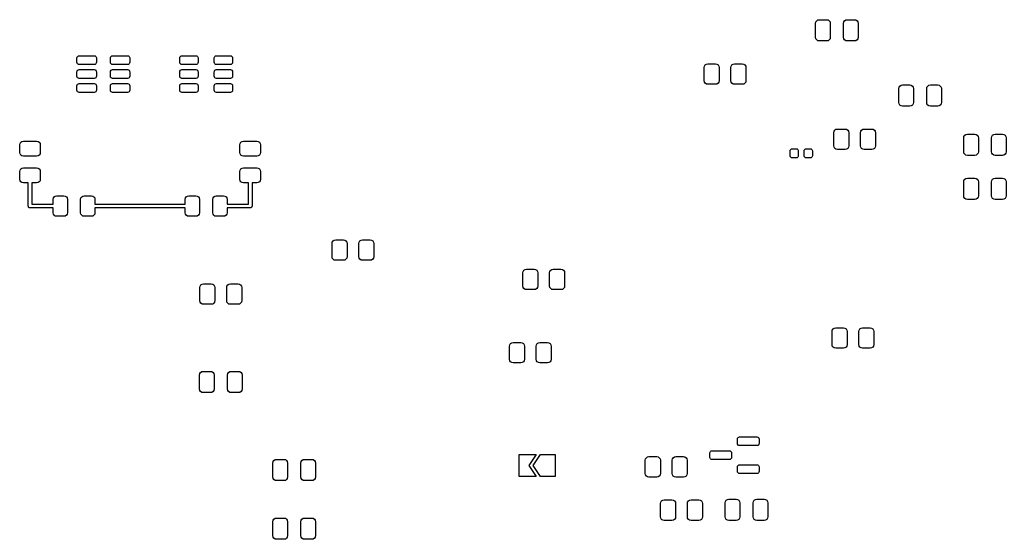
# Model space of a CAD drawing. Extents: x 8 to 224, y -144 to -4.
# Drawn here: x 156.3 to 223.5, y -104.7 to -69.3 of the extents above; entities that cross this region are included whole.
import ezdxf

# ---------------------------------------------------------------- set-up
doc = ezdxf.new("R2010")
doc.units = 0
doc.layers.add('BLACK', color=7, linetype='CONTINUOUS')

msp = doc.modelspace()

# ---------------------------------------------------------------- linework, layer by layer
at = {"layer": 'BLACK', "linetype": 'CONTINUOUS'}
for p, q in [((210.523, -69.545), (210.542, -69.4493)), ((210.523, -70.495), (210.523, -69.545)), ((210.542, -69.4493), (210.596, -69.3682)), ((210.596, -69.3682), (210.677, -69.314)), ((210.677, -69.314), (210.773, -69.295)), ((210.773, -69.295), (211.273, -69.295)), ((211.273, -69.295), (211.368, -69.314)), ((211.368, -69.314), (211.449, -69.3682)), ((211.449, -69.3682), (211.504, -69.4493)), ((211.504, -69.4493), (211.523, -69.545)), ((211.523, -69.545), (211.523, -70.495)), ((212.423, -69.545), (212.442, -69.4493)), ((212.423, -70.495), (212.423, -69.545)), ((212.442, -69.4493), (212.496, -69.3682)), ((212.496, -69.3682), (212.577, -69.314)), ((212.577, -69.314), (212.673, -69.295)), ((212.673, -69.295), (213.173, -69.295)), ((213.173, -69.295), (213.268, -69.314)), ((213.268, -69.314), (213.349, -69.3682)), ((213.349, -69.3682), (213.404, -69.4493)), ((213.404, -69.4493), (213.423, -69.545)), ((213.423, -69.545), (213.423, -70.495)), ((210.542, -70.5907), (210.523, -70.495)), ((211.523, -70.495), (211.504, -70.5907)), ((212.442, -70.5907), (212.423, -70.495)), ((213.423, -70.495), (213.404, -70.5907)), ((210.596, -70.6718), (210.542, -70.5907)), ((210.677, -70.726), (210.596, -70.6718)), ((210.773, -70.745), (210.677, -70.726)), ((211.273, -70.745), (210.773, -70.745)), ((211.368, -70.726), (211.273, -70.745)), ((211.449, -70.6718), (211.368, -70.726)), ((211.504, -70.5907), (211.449, -70.6718)), ((212.496, -70.6718), (212.442, -70.5907)), ((212.577, -70.726), (212.496, -70.6718)), ((212.673, -70.745), (212.577, -70.726)), ((213.173, -70.745), (212.673, -70.745)), ((213.268, -70.726), (213.173, -70.745)), ((213.349, -70.6718), (213.268, -70.726)), ((213.404, -70.5907), (213.349, -70.6718)), ((160.2, -71.9), (160.211, -71.8426)), ((160.2, -72.2), (160.2, -71.9)), ((160.211, -71.8426), (160.244, -71.7939)), ((160.244, -71.7939), (160.293, -71.7614)), ((160.293, -71.7614), (160.35, -71.75)), ((160.35, -71.75), (161.375, -71.75)), ((161.375, -71.75), (161.432, -71.7614)), ((161.432, -71.7614), (161.481, -71.7939)), ((161.481, -71.7939), (161.514, -71.8426)), ((161.514, -71.8426), (161.525, -71.9)), ((161.525, -71.9), (161.525, -72.2)), ((162.475, -71.9), (162.486, -71.8426)), ((162.475, -72.2), (162.475, -71.9)), ((162.486, -71.8426), (162.519, -71.7939)), ((162.519, -71.7939), (162.568, -71.7614)), ((162.568, -71.7614), (162.625, -71.75)), ((162.625, -71.75), (163.65, -71.75)), ((163.65, -71.75), (163.707, -71.7614)), ((163.707, -71.7614), (163.756, -71.7939)), ((163.756, -71.7939), (163.789, -71.8426)), ((163.789, -71.8426), (163.8, -71.9)), ((163.8, -71.9), (163.8, -72.2)), ((167.2, -71.9), (167.211, -71.8426)), ((167.2, -72.2), (167.2, -71.9)), ((167.211, -71.8426), (167.244, -71.7939)), ((167.244, -71.7939), (167.293, -71.7614)), ((167.293, -71.7614), (167.35, -71.75)), ((167.35, -71.75), (168.3, -71.75)), ((168.3, -71.75), (168.357, -71.7614)), ((168.357, -71.7614), (168.406, -71.7939)), ((168.406, -71.7939), (168.439, -71.8426)), ((168.439, -71.8426), (168.45, -71.9)), ((168.45, -71.9), (168.45, -72.2)), ((169.55, -71.9), (169.561, -71.8426)), ((169.55, -72.2), (169.55, -71.9)), ((169.561, -71.8426), (169.594, -71.7939)), ((169.594, -71.7939), (169.643, -71.7614)), ((169.643, -71.7614), (169.7, -71.75)), ((169.7, -71.75), (170.65, -71.75)), ((170.65, -71.75), (170.707, -71.7614)), ((170.707, -71.7614), (170.756, -71.7939)), ((170.756, -71.7939), (170.789, -71.8426)), ((170.789, -71.8426), (170.8, -71.9)), ((170.8, -71.9), (170.8, -72.2)), ((160.211, -72.2574), (160.2, -72.2)), ((160.244, -72.3061), (160.211, -72.2574)), ((160.293, -72.3386), (160.244, -72.3061)), ((160.35, -72.35), (160.293, -72.3386)), ((161.375, -72.35), (160.35, -72.35)), ((161.432, -72.3386), (161.375, -72.35)), ((161.481, -72.3061), (161.432, -72.3386)), ((161.514, -72.2574), (161.481, -72.3061)), ((161.525, -72.2), (161.514, -72.2574)), ((162.486, -72.2574), (162.475, -72.2)), ((162.519, -72.3061), (162.486, -72.2574)), ((162.568, -72.3386), (162.519, -72.3061)), ((162.625, -72.35), (162.568, -72.3386)), ((163.65, -72.35), (162.625, -72.35)), ((163.707, -72.3386), (163.65, -72.35)), ((163.756, -72.3061), (163.707, -72.3386)), ((163.789, -72.2574), (163.756, -72.3061)), ((163.8, -72.2), (163.789, -72.2574)), ((167.211, -72.2574), (167.2, -72.2)), ((167.244, -72.3061), (167.211, -72.2574)), ((167.293, -72.3386), (167.244, -72.3061)), ((167.35, -72.35), (167.293, -72.3386)), ((168.3, -72.35), (167.35, -72.35)), ((168.357, -72.3386), (168.3, -72.35)), ((168.406, -72.3061), (168.357, -72.3386)), ((168.439, -72.2574), (168.406, -72.3061)), ((168.45, -72.2), (168.439, -72.2574)), ((169.561, -72.2574), (169.55, -72.2)), ((169.594, -72.3061), (169.561, -72.2574)), ((169.643, -72.3386), (169.594, -72.3061)), ((169.7, -72.35), (169.643, -72.3386)), ((170.65, -72.35), (169.7, -72.35)), ((170.707, -72.3386), (170.65, -72.35)), ((170.756, -72.3061), (170.707, -72.3386)), ((170.789, -72.2574), (170.756, -72.3061)), ((170.8, -72.2), (170.789, -72.2574)), ((202.928, -72.55), (202.947, -72.4543)), ((202.928, -73.45), (202.928, -72.55)), ((202.947, -72.4543), (203.001, -72.3732)), ((203.001, -72.3732), (203.082, -72.319)), ((203.082, -72.319), (203.178, -72.3)), ((203.178, -72.3), (203.703, -72.3)), ((203.703, -72.3), (203.798, -72.319)), ((203.798, -72.319), (203.879, -72.3732)), ((203.879, -72.3732), (203.934, -72.4543)), ((203.934, -72.4543), (203.953, -72.55)), ((203.953, -72.55), (203.953, -73.45)), ((204.753, -72.55), (204.772, -72.4543)), ((204.753, -73.45), (204.753, -72.55)), ((204.772, -72.4543), (204.826, -72.3732)), ((204.826, -72.3732), (204.907, -72.319)), ((204.907, -72.319), (205.003, -72.3)), ((205.003, -72.3), (205.528, -72.3)), ((205.528, -72.3), (205.623, -72.319)), ((205.623, -72.319), (205.704, -72.3732)), ((205.704, -72.3732), (205.759, -72.4543)), ((205.759, -72.4543), (205.778, -72.55)), ((205.778, -72.55), (205.778, -73.45)), ((160.2, -72.85), (160.211, -72.7926)), ((160.2, -73.15), (160.2, -72.85)), ((160.211, -73.2074), (160.2, -73.15)), ((160.211, -72.7926), (160.244, -72.7439)), ((160.244, -73.2561), (160.211, -73.2074)), ((160.244, -72.7439), (160.293, -72.7114)), ((160.293, -73.2886), (160.244, -73.2561)), ((160.293, -72.7114), (160.35, -72.7)), ((160.35, -72.7), (161.375, -72.7)), ((161.375, -72.7), (161.432, -72.7114)), ((161.432, -72.7114), (161.481, -72.7439)), ((161.481, -73.2561), (161.432, -73.2886)), ((161.481, -72.7439), (161.514, -72.7926)), ((161.514, -73.2074), (161.481, -73.2561)), ((161.514, -72.7926), (161.525, -72.85)), ((161.525, -73.15), (161.514, -73.2074)), ((161.525, -72.85), (161.525, -73.15)), ((162.475, -72.85), (162.486, -72.7926)), ((162.475, -73.15), (162.475, -72.85)), ((162.486, -73.2074), (162.475, -73.15)), ((162.486, -72.7926), (162.519, -72.7439)), ((162.519, -73.2561), (162.486, -73.2074)), ((162.519, -72.7439), (162.568, -72.7114)), ((162.568, -73.2886), (162.519, -73.2561)), ((162.568, -72.7114), (162.625, -72.7)), ((162.625, -72.7), (163.65, -72.7)), ((163.65, -72.7), (163.707, -72.7114)), ((163.707, -72.7114), (163.756, -72.7439)), ((163.756, -73.2561), (163.707, -73.2886)), ((163.756, -72.7439), (163.789, -72.7926)), ((163.789, -73.2074), (163.756, -73.2561)), ((163.789, -72.7926), (163.8, -72.85)), ((163.8, -73.15), (163.789, -73.2074)), ((163.8, -72.85), (163.8, -73.15)), ((167.2, -72.85), (167.211, -72.7926)), ((167.2, -73.15), (167.2, -72.85)), ((167.211, -73.2074), (167.2, -73.15)), ((167.211, -72.7926), (167.244, -72.7439)), ((167.244, -73.2561), (167.211, -73.2074)), ((167.244, -72.7439), (167.293, -72.7114)), ((167.293, -73.2886), (167.244, -73.2561)), ((167.293, -72.7114), (167.35, -72.7)), ((167.35, -72.7), (168.3, -72.7)), ((168.3, -72.7), (168.357, -72.7114)), ((168.357, -72.7114), (168.406, -72.7439)), ((168.406, -73.2561), (168.357, -73.2886)), ((168.406, -72.7439), (168.439, -72.7926)), ((168.439, -73.2074), (168.406, -73.2561)), ((168.439, -72.7926), (168.45, -72.85)), ((168.45, -73.15), (168.439, -73.2074)), ((168.45, -72.85), (168.45, -73.15)), ((169.55, -72.85), (169.561, -72.7926)), ((169.55, -73.15), (169.55, -72.85)), ((169.561, -73.2074), (169.55, -73.15)), ((169.561, -72.7926), (169.594, -72.7439)), ((169.594, -73.2561), (169.561, -73.2074)), ((169.594, -72.7439), (169.643, -72.7114)), ((169.643, -73.2886), (169.594, -73.2561)), ((169.643, -72.7114), (169.7, -72.7)), ((169.7, -72.7), (170.65, -72.7)), ((170.65, -72.7), (170.707, -72.7114)), ((170.707, -72.7114), (170.756, -72.7439)), ((170.756, -73.2561), (170.707, -73.2886)), ((170.756, -72.7439), (170.789, -72.7926)), ((170.789, -73.2074), (170.756, -73.2561)), ((170.789, -72.7926), (170.8, -72.85)), ((170.8, -73.15), (170.789, -73.2074)), ((170.8, -72.85), (170.8, -73.15)), ((160.2, -73.8), (160.211, -73.7426)), ((160.2, -74.1), (160.2, -73.8)), ((160.211, -73.7426), (160.244, -73.6939)), ((160.244, -73.6939), (160.293, -73.6614)), ((160.35, -73.3), (160.293, -73.2886)), ((160.293, -73.6614), (160.35, -73.65)), ((161.375, -73.3), (160.35, -73.3)), ((160.35, -73.65), (161.375, -73.65)), ((161.432, -73.2886), (161.375, -73.3)), ((161.375, -73.65), (161.432, -73.6614)), ((161.432, -73.6614), (161.481, -73.6939)), ((161.481, -73.6939), (161.514, -73.7426)), ((161.514, -73.7426), (161.525, -73.8)), ((161.525, -73.8), (161.525, -74.1)), ((162.475, -73.8), (162.486, -73.7426)), ((162.475, -74.1), (162.475, -73.8)), ((162.486, -73.7426), (162.519, -73.6939)), ((162.519, -73.6939), (162.568, -73.6614)), ((162.625, -73.3), (162.568, -73.2886)), ((162.568, -73.6614), (162.625, -73.65)), ((163.65, -73.3), (162.625, -73.3)), ((162.625, -73.65), (163.65, -73.65)), ((163.707, -73.2886), (163.65, -73.3)), ((163.65, -73.65), (163.707, -73.6614)), ((163.707, -73.6614), (163.756, -73.6939)), ((163.756, -73.6939), (163.789, -73.7426)), ((163.789, -73.7426), (163.8, -73.8)), ((163.8, -73.8), (163.8, -74.1)), ((167.2, -73.8), (167.211, -73.7426)), ((167.2, -74.1), (167.2, -73.8)), ((167.211, -73.7426), (167.244, -73.6939)), ((167.244, -73.6939), (167.293, -73.6614)), ((167.35, -73.3), (167.293, -73.2886)), ((167.293, -73.6614), (167.35, -73.65)), ((168.3, -73.3), (167.35, -73.3)), ((167.35, -73.65), (168.3, -73.65)), ((168.357, -73.2886), (168.3, -73.3)), ((168.3, -73.65), (168.357, -73.6614)), ((168.357, -73.6614), (168.406, -73.6939)), ((168.406, -73.6939), (168.439, -73.7426)), ((168.439, -73.7426), (168.45, -73.8)), ((168.45, -73.8), (168.45, -74.1)), ((169.55, -73.8), (169.561, -73.7426)), ((169.55, -74.1), (169.55, -73.8)), ((169.561, -73.7426), (169.594, -73.6939)), ((169.594, -73.6939), (169.643, -73.6614)), ((169.7, -73.3), (169.643, -73.2886)), ((169.643, -73.6614), (169.7, -73.65)), ((170.65, -73.3), (169.7, -73.3)), ((169.7, -73.65), (170.65, -73.65)), ((170.707, -73.2886), (170.65, -73.3)), ((170.65, -73.65), (170.707, -73.6614)), ((170.707, -73.6614), (170.756, -73.6939)), ((170.756, -73.6939), (170.789, -73.7426)), ((170.789, -73.7426), (170.8, -73.8)), ((170.8, -73.8), (170.8, -74.1)), ((202.947, -73.5457), (202.928, -73.45)), ((203.001, -73.6268), (202.947, -73.5457)), ((203.082, -73.681), (203.001, -73.6268)), ((203.178, -73.7), (203.082, -73.681)), ((203.703, -73.7), (203.178, -73.7)), ((203.798, -73.681), (203.703, -73.7)), ((203.879, -73.6268), (203.798, -73.681)), ((203.934, -73.5457), (203.879, -73.6268)), ((203.953, -73.45), (203.934, -73.5457)), ((204.772, -73.5457), (204.753, -73.45)), ((204.826, -73.6268), (204.772, -73.5457)), ((204.907, -73.681), (204.826, -73.6268)), ((205.003, -73.7), (204.907, -73.681)), ((205.528, -73.7), (205.003, -73.7)), ((205.623, -73.681), (205.528, -73.7)), ((205.704, -73.6268), (205.623, -73.681)), ((205.759, -73.5457), (205.704, -73.6268)), ((205.778, -73.45), (205.759, -73.5457)), ((216.193, -73.995), (216.212, -73.8993)), ((216.212, -73.8993), (216.266, -73.8182)), ((216.266, -73.8182), (216.347, -73.764)), ((216.347, -73.764), (216.443, -73.745)), ((216.443, -73.745), (216.943, -73.745)), ((216.943, -73.745), (217.038, -73.764)), ((217.038, -73.764), (217.119, -73.8182)), ((217.119, -73.8182), (217.174, -73.8993)), ((217.174, -73.8993), (217.193, -73.995)), ((218.093, -73.995), (218.112, -73.8993)), ((218.112, -73.8993), (218.166, -73.8182)), ((218.166, -73.8182), (218.247, -73.764)), ((218.247, -73.764), (218.343, -73.745)), ((218.343, -73.745), (218.843, -73.745)), ((218.843, -73.745), (218.938, -73.764)), ((218.938, -73.764), (219.019, -73.8182)), ((219.019, -73.8182), (219.074, -73.8993)), ((219.074, -73.8993), (219.093, -73.995)), ((160.211, -74.1574), (160.2, -74.1)), ((160.244, -74.2061), (160.211, -74.1574)), ((160.293, -74.2386), (160.244, -74.2061)), ((160.35, -74.25), (160.293, -74.2386)), ((161.375, -74.25), (160.35, -74.25)), ((161.432, -74.2386), (161.375, -74.25)), ((161.481, -74.2061), (161.432, -74.2386)), ((161.514, -74.1574), (161.481, -74.2061)), ((161.525, -74.1), (161.514, -74.1574)), ((162.486, -74.1574), (162.475, -74.1)), ((162.519, -74.2061), (162.486, -74.1574)), ((162.568, -74.2386), (162.519, -74.2061)), ((162.625, -74.25), (162.568, -74.2386)), ((163.65, -74.25), (162.625, -74.25)), ((163.707, -74.2386), (163.65, -74.25)), ((163.756, -74.2061), (163.707, -74.2386)), ((163.789, -74.1574), (163.756, -74.2061)), ((163.8, -74.1), (163.789, -74.1574)), ((167.211, -74.1574), (167.2, -74.1)), ((167.244, -74.2061), (167.211, -74.1574)), ((167.293, -74.2386), (167.244, -74.2061)), ((167.35, -74.25), (167.293, -74.2386)), ((168.3, -74.25), (167.35, -74.25)), ((168.357, -74.2386), (168.3, -74.25)), ((168.406, -74.2061), (168.357, -74.2386)), ((168.439, -74.1574), (168.406, -74.2061)), ((168.45, -74.1), (168.439, -74.1574)), ((169.561, -74.1574), (169.55, -74.1)), ((169.594, -74.2061), (169.561, -74.1574)), ((169.643, -74.2386), (169.594, -74.2061)), ((169.7, -74.25), (169.643, -74.2386)), ((170.65, -74.25), (169.7, -74.25)), ((170.707, -74.2386), (170.65, -74.25)), ((170.756, -74.2061), (170.707, -74.2386)), ((170.789, -74.1574), (170.756, -74.2061)), ((170.8, -74.1), (170.789, -74.1574)), ((216.193, -74.945), (216.193, -73.995)), ((217.193, -73.995), (217.193, -74.945)), ((218.093, -74.945), (218.093, -73.995)), ((219.093, -73.995), (219.093, -74.945)), ((216.212, -75.0407), (216.193, -74.945)), ((216.266, -75.1218), (216.212, -75.0407)), ((216.347, -75.176), (216.266, -75.1218)), ((216.443, -75.195), (216.347, -75.176)), ((216.943, -75.195), (216.443, -75.195)), ((217.038, -75.176), (216.943, -75.195)), ((217.119, -75.1218), (217.038, -75.176)), ((217.174, -75.0407), (217.119, -75.1218)), ((217.193, -74.945), (217.174, -75.0407)), ((218.112, -75.0407), (218.093, -74.945)), ((218.166, -75.1218), (218.112, -75.0407)), ((218.247, -75.176), (218.166, -75.1218)), ((218.343, -75.195), (218.247, -75.176)), ((218.843, -75.195), (218.343, -75.195)), ((218.938, -75.176), (218.843, -75.195)), ((219.019, -75.1218), (218.938, -75.176)), ((219.074, -75.0407), (219.019, -75.1218)), ((219.093, -74.945), (219.074, -75.0407)), ((211.758, -77), (211.777, -76.9043)), ((211.758, -77.9), (211.758, -77)), ((211.777, -76.9043), (211.831, -76.8232)), ((211.831, -76.8232), (211.912, -76.769)), ((211.912, -76.769), (212.008, -76.75)), ((212.008, -76.75), (212.533, -76.75)), ((212.533, -76.75), (212.628, -76.769)), ((212.628, -76.769), (212.709, -76.8232)), ((212.709, -76.8232), (212.764, -76.9043)), ((212.764, -76.9043), (212.783, -77)), ((212.783, -77), (212.783, -77.9)), ((213.583, -77), (213.602, -76.9043)), ((213.583, -77.9), (213.583, -77)), ((213.602, -76.9043), (213.656, -76.8232)), ((213.656, -76.8232), (213.737, -76.769)), ((213.737, -76.769), (213.833, -76.75)), ((213.833, -76.75), (214.358, -76.75)), ((214.358, -76.75), (214.453, -76.769)), ((214.453, -76.769), (214.534, -76.8232)), ((214.534, -76.8232), (214.589, -76.9043)), ((214.589, -76.9043), (214.608, -77)), ((214.608, -77), (214.608, -77.9)), ((220.613, -77.345), (220.632, -77.2493)), ((220.632, -77.2493), (220.686, -77.1682)), ((220.686, -77.1682), (220.767, -77.114)), ((220.767, -77.114), (220.863, -77.095)), ((220.863, -77.095), (221.363, -77.095)), ((221.363, -77.095), (221.458, -77.114)), ((221.458, -77.114), (221.539, -77.1682)), ((221.539, -77.1682), (221.594, -77.2493)), ((221.594, -77.2493), (221.613, -77.345)), ((222.513, -77.345), (222.532, -77.2493)), ((222.532, -77.2493), (222.586, -77.1682)), ((222.586, -77.1682), (222.667, -77.114)), ((222.667, -77.114), (222.763, -77.095)), ((222.763, -77.095), (223.263, -77.095)), ((223.263, -77.095), (223.358, -77.114)), ((223.358, -77.114), (223.439, -77.1682)), ((223.439, -77.1682), (223.494, -77.2493)), ((223.494, -77.2493), (223.513, -77.345)), ((156.3, -77.825), (156.319, -77.7293)), ((156.3, -78.35), (156.3, -77.825)), ((156.319, -77.7293), (156.373, -77.6482)), ((156.373, -77.6482), (156.454, -77.594)), ((156.454, -77.594), (156.55, -77.575)), ((156.55, -77.575), (157.45, -77.575)), ((157.45, -77.575), (157.546, -77.594)), ((157.546, -77.594), (157.627, -77.6482)), ((157.627, -77.6482), (157.681, -77.7293)), ((157.681, -77.7293), (157.7, -77.825)), ((157.7, -77.825), (157.7, -78.35)), ((171.3, -77.825), (171.319, -77.7293)), ((171.3, -78.35), (171.3, -77.825)), ((171.319, -77.7293), (171.373, -77.6482)), ((171.373, -77.6482), (171.454, -77.594)), ((171.454, -77.594), (171.55, -77.575)), ((171.55, -77.575), (172.45, -77.575)), ((172.45, -77.575), (172.546, -77.594)), ((172.546, -77.594), (172.627, -77.6482)), ((172.627, -77.6482), (172.681, -77.7293)), ((172.681, -77.7293), (172.7, -77.825)), ((172.7, -77.825), (172.7, -78.35)), ((211.777, -77.9957), (211.758, -77.9)), ((212.783, -77.9), (212.764, -77.9957)), ((213.602, -77.9957), (213.583, -77.9)), ((214.608, -77.9), (214.589, -77.9957)), ((220.613, -78.295), (220.613, -77.345)), ((221.613, -77.345), (221.613, -78.295)), ((222.513, -78.295), (222.513, -77.345)), ((223.513, -77.345), (223.513, -78.295)), ((156.319, -78.4457), (156.3, -78.35)), ((156.373, -78.5268), (156.319, -78.4457)), ((156.454, -78.581), (156.373, -78.5268)), ((156.55, -78.6), (156.454, -78.581)), ((157.45, -78.6), (156.55, -78.6)), ((157.546, -78.581), (157.45, -78.6)), ((157.627, -78.5268), (157.546, -78.581)), ((157.681, -78.4457), (157.627, -78.5268)), ((157.7, -78.35), (157.681, -78.4457)), ((171.319, -78.4457), (171.3, -78.35)), ((171.373, -78.5268), (171.319, -78.4457)), ((171.454, -78.581), (171.373, -78.5268)), ((171.55, -78.6), (171.454, -78.581)), ((172.45, -78.6), (171.55, -78.6)), ((172.546, -78.581), (172.45, -78.6)), ((172.627, -78.5268), (172.546, -78.581)), ((172.681, -78.4457), (172.627, -78.5268)), ((172.7, -78.35), (172.681, -78.4457)), ((208.783, -78.24), (208.793, -78.1864)), ((208.783, -78.58), (208.783, -78.24)), ((208.793, -78.6336), (208.783, -78.58)), ((208.793, -78.1864), (208.824, -78.141)), ((208.824, -78.679), (208.793, -78.6336)), ((208.824, -78.141), (208.869, -78.1107)), ((208.869, -78.1107), (208.923, -78.1)), ((208.923, -78.1), (209.203, -78.1)), ((209.203, -78.1), (209.256, -78.1107)), ((209.256, -78.1107), (209.302, -78.141)), ((209.302, -78.141), (209.332, -78.1864)), ((209.332, -78.6336), (209.302, -78.679)), ((209.332, -78.1864), (209.343, -78.24)), ((209.343, -78.58), (209.332, -78.6336)), ((209.343, -78.24), (209.343, -78.58)), ((209.743, -78.24), (209.753, -78.1864)), ((209.743, -78.58), (209.743, -78.24)), ((209.753, -78.6336), (209.743, -78.58)), ((209.753, -78.1864), (209.784, -78.141)), ((209.784, -78.679), (209.753, -78.6336)), ((209.784, -78.141), (209.829, -78.1107)), ((209.829, -78.1107), (209.883, -78.1)), ((209.883, -78.1), (210.163, -78.1)), ((210.163, -78.1), (210.216, -78.1107)), ((210.216, -78.1107), (210.262, -78.141)), ((210.262, -78.141), (210.292, -78.1864)), ((210.292, -78.6336), (210.262, -78.679)), ((210.292, -78.1864), (210.303, -78.24)), ((210.303, -78.58), (210.292, -78.6336)), ((210.303, -78.24), (210.303, -78.58)), ((211.831, -78.0768), (211.777, -77.9957)), ((211.912, -78.131), (211.831, -78.0768)), ((212.008, -78.15), (211.912, -78.131)), ((212.533, -78.15), (212.008, -78.15)), ((212.628, -78.131), (212.533, -78.15)), ((212.709, -78.0768), (212.628, -78.131)), ((212.764, -77.9957), (212.709, -78.0768)), ((213.656, -78.0768), (213.602, -77.9957)), ((213.737, -78.131), (213.656, -78.0768)), ((213.833, -78.15), (213.737, -78.131)), ((214.358, -78.15), (213.833, -78.15)), ((214.453, -78.131), (214.358, -78.15)), ((214.534, -78.0768), (214.453, -78.131)), ((214.589, -77.9957), (214.534, -78.0768)), ((220.632, -78.3907), (220.613, -78.295)), ((220.686, -78.4718), (220.632, -78.3907)), ((220.767, -78.526), (220.686, -78.4718)), ((220.863, -78.545), (220.767, -78.526)), ((221.363, -78.545), (220.863, -78.545)), ((221.458, -78.526), (221.363, -78.545)), ((221.539, -78.4718), (221.458, -78.526)), ((221.594, -78.3907), (221.539, -78.4718)), ((221.613, -78.295), (221.594, -78.3907)), ((222.532, -78.3907), (222.513, -78.295)), ((222.586, -78.4718), (222.532, -78.3907)), ((222.667, -78.526), (222.586, -78.4718)), ((222.763, -78.545), (222.667, -78.526)), ((223.263, -78.545), (222.763, -78.545)), ((223.358, -78.526), (223.263, -78.545)), ((223.439, -78.4718), (223.358, -78.526)), ((223.494, -78.3907), (223.439, -78.4718)), ((223.513, -78.295), (223.494, -78.3907)), ((208.869, -78.7093), (208.824, -78.679)), ((208.923, -78.72), (208.869, -78.7093)), ((209.203, -78.72), (208.923, -78.72)), ((209.256, -78.7093), (209.203, -78.72)), ((209.302, -78.679), (209.256, -78.7093)), ((209.829, -78.7093), (209.784, -78.679)), ((209.883, -78.72), (209.829, -78.7093)), ((210.163, -78.72), (209.883, -78.72)), ((210.216, -78.7093), (210.163, -78.72)), ((210.262, -78.679), (210.216, -78.7093)), ((156.3, -79.65), (156.319, -79.5543)), ((156.3, -80.175), (156.3, -79.65)), ((156.319, -79.5543), (156.373, -79.4732)), ((156.373, -79.4732), (156.454, -79.419)), ((156.454, -79.419), (156.55, -79.4)), ((156.55, -79.4), (157.45, -79.4)), ((157.45, -79.4), (157.546, -79.419)), ((157.546, -79.419), (157.627, -79.4732)), ((157.627, -79.4732), (157.681, -79.5543)), ((157.681, -79.5543), (157.7, -79.65)), ((157.7, -79.65), (157.7, -80.175)), ((171.3, -79.65), (171.319, -79.5543)), ((171.3, -80.175), (171.3, -79.65)), ((171.319, -79.5543), (171.373, -79.4732)), ((171.373, -79.4732), (171.454, -79.419)), ((171.454, -79.419), (171.55, -79.4)), ((171.55, -79.4), (172.45, -79.4)), ((172.45, -79.4), (172.546, -79.419)), ((172.546, -79.419), (172.627, -79.4732)), ((172.627, -79.4732), (172.681, -79.5543)), ((172.681, -79.5543), (172.7, -79.65)), ((172.7, -79.65), (172.7, -80.175)), ((156.319, -80.2707), (156.3, -80.175)), ((156.373, -80.3518), (156.319, -80.2707)), ((156.454, -80.406), (156.373, -80.3518)), ((156.55, -80.425), (156.454, -80.406)), ((156.875, -80.425), (156.55, -80.425)), ((156.875, -82), (156.875, -80.425)), ((157.45, -80.425), (157.125, -80.425)), ((157.125, -80.425), (157.125, -81.875)), ((157.546, -80.406), (157.45, -80.425)), ((157.627, -80.3518), (157.546, -80.406)), ((157.681, -80.2707), (157.627, -80.3518)), ((157.7, -80.175), (157.681, -80.2707)), ((171.319, -80.2707), (171.3, -80.175)), ((171.373, -80.3518), (171.319, -80.2707)), ((171.454, -80.406), (171.373, -80.3518)), ((171.55, -80.425), (171.454, -80.406)), ((171.875, -80.425), (171.55, -80.425)), ((171.875, -81.875), (171.875, -80.425)), ((172.45, -80.425), (172.125, -80.425)), ((172.125, -80.425), (172.125, -82)), ((172.546, -80.406), (172.45, -80.425)), ((172.627, -80.3518), (172.546, -80.406)), ((172.681, -80.2707), (172.627, -80.3518)), ((172.7, -80.175), (172.681, -80.2707)), ((220.613, -80.355), (220.632, -80.2593)), ((220.613, -81.305), (220.613, -80.355)), ((220.632, -80.2593), (220.686, -80.1782)), ((220.686, -80.1782), (220.767, -80.124)), ((220.767, -80.124), (220.863, -80.105)), ((220.863, -80.105), (221.363, -80.105)), ((221.363, -80.105), (221.458, -80.124)), ((221.458, -80.124), (221.539, -80.1782)), ((221.539, -80.1782), (221.594, -80.2593)), ((221.594, -80.2593), (221.613, -80.355)), ((221.613, -80.355), (221.613, -81.305)), ((222.513, -80.355), (222.532, -80.2593)), ((222.513, -81.305), (222.513, -80.355)), ((222.532, -80.2593), (222.586, -80.1782)), ((222.586, -80.1782), (222.667, -80.124)), ((222.667, -80.124), (222.763, -80.105)), ((222.763, -80.105), (223.263, -80.105)), ((223.263, -80.105), (223.358, -80.124)), ((223.358, -80.124), (223.439, -80.1782)), ((223.439, -80.1782), (223.494, -80.2593)), ((223.494, -80.2593), (223.513, -80.355)), ((223.513, -80.355), (223.513, -81.305)), ((158.646, -81.3714), (158.725, -81.3186)), ((158.725, -81.3186), (158.819, -81.3)), ((158.819, -81.3), (159.306, -81.3)), ((159.306, -81.3), (159.4, -81.3186)), ((159.4, -81.3186), (159.479, -81.3714)), ((160.521, -81.3714), (160.6, -81.3186)), ((160.6, -81.3186), (160.694, -81.3)), ((160.694, -81.3), (161.181, -81.3)), ((161.181, -81.3), (161.275, -81.3186)), ((161.275, -81.3186), (161.354, -81.3714)), ((167.646, -81.3714), (167.725, -81.3186)), ((167.725, -81.3186), (167.819, -81.3)), ((167.819, -81.3), (168.306, -81.3)), ((168.306, -81.3), (168.4, -81.3186)), ((168.4, -81.3186), (168.479, -81.3714)), ((169.521, -81.3714), (169.6, -81.3186)), ((169.6, -81.3186), (169.694, -81.3)), ((169.694, -81.3), (170.181, -81.3)), ((170.181, -81.3), (170.275, -81.3186)), ((170.275, -81.3186), (170.354, -81.3714)), ((220.632, -81.4007), (220.613, -81.305)), ((221.613, -81.305), (221.594, -81.4007)), ((222.532, -81.4007), (222.513, -81.305)), ((223.513, -81.305), (223.494, -81.4007)), ((157.125, -81.875), (158.575, -81.875)), ((158.575, -81.5438), (158.594, -81.4505)), ((158.575, -81.875), (158.575, -81.5438)), ((158.594, -81.4505), (158.646, -81.3714)), ((159.479, -81.3714), (159.531, -81.4505)), ((159.531, -81.4505), (159.55, -81.5438)), ((159.55, -81.5438), (159.55, -82.4562)), ((160.45, -81.5438), (160.469, -81.4505)), ((160.45, -82.4562), (160.45, -81.5438)), ((160.469, -81.4505), (160.521, -81.3714)), ((161.354, -81.3714), (161.406, -81.4505)), ((161.406, -81.4505), (161.425, -81.5438)), ((161.425, -81.5438), (161.425, -81.875)), ((161.425, -81.875), (167.575, -81.875)), ((167.575, -81.5438), (167.594, -81.4505)), ((167.575, -81.875), (167.575, -81.5438)), ((167.594, -81.4505), (167.646, -81.3714)), ((168.479, -81.3714), (168.531, -81.4505)), ((168.531, -81.4505), (168.55, -81.5438)), ((168.55, -81.5438), (168.55, -82.4562)), ((169.45, -81.5438), (169.469, -81.4505)), ((169.45, -82.4562), (169.45, -81.5438)), ((169.469, -81.4505), (169.521, -81.3714)), ((170.354, -81.3714), (170.406, -81.4505)), ((170.406, -81.4505), (170.425, -81.5438)), ((170.425, -81.5438), (170.425, -81.875)), ((170.425, -81.875), (171.875, -81.875)), ((220.686, -81.4818), (220.632, -81.4007)), ((220.767, -81.536), (220.686, -81.4818)), ((220.863, -81.555), (220.767, -81.536)), ((221.363, -81.555), (220.863, -81.555)), ((221.458, -81.536), (221.363, -81.555)), ((221.539, -81.4818), (221.458, -81.536)), ((221.594, -81.4007), (221.539, -81.4818)), ((222.586, -81.4818), (222.532, -81.4007)), ((222.667, -81.536), (222.586, -81.4818)), ((222.763, -81.555), (222.667, -81.536)), ((223.263, -81.555), (222.763, -81.555)), ((223.358, -81.536), (223.263, -81.555)), ((223.439, -81.4818), (223.358, -81.536)), ((223.494, -81.4007), (223.439, -81.4818)), ((156.878, -82.0087), (156.875, -82)), ((156.876, -82.0176), (156.878, -82.0087)), ((156.887, -82.0419), (156.876, -82.0176)), ((156.895, -82.0675), (156.887, -82.0419)), ((156.902, -82.0735), (156.895, -82.0675)), ((156.905, -82.0817), (156.902, -82.0735)), ((156.928, -82.0962), (156.905, -82.0817)), ((156.948, -82.1137), (156.928, -82.0962)), ((156.957, -82.115), (156.948, -82.1137)), ((156.964, -82.1199), (156.957, -82.115)), ((157, -82.125), (156.964, -82.1199)), ((158.575, -82.125), (157, -82.125)), ((158.575, -82.4562), (158.575, -82.125)), ((158.594, -82.5495), (158.575, -82.4562)), ((158.646, -82.6286), (158.594, -82.5495)), ((158.725, -82.6814), (158.646, -82.6286)), ((159.479, -82.6286), (159.4, -82.6814)), ((159.531, -82.5495), (159.479, -82.6286)), ((159.55, -82.4562), (159.531, -82.5495)), ((160.469, -82.5495), (160.45, -82.4562)), ((160.521, -82.6286), (160.469, -82.5495)), ((160.6, -82.6814), (160.521, -82.6286)), ((161.354, -82.6286), (161.275, -82.6814)), ((161.406, -82.5495), (161.354, -82.6286)), ((161.425, -82.4562), (161.406, -82.5495)), ((167.575, -82.125), (161.425, -82.125)), ((161.425, -82.125), (161.425, -82.4562)), ((167.575, -82.4562), (167.575, -82.125)), ((167.594, -82.5495), (167.575, -82.4562)), ((167.646, -82.6286), (167.594, -82.5495)), ((167.725, -82.6814), (167.646, -82.6286)), ((168.479, -82.6286), (168.4, -82.6814)), ((168.531, -82.5495), (168.479, -82.6286)), ((168.55, -82.4562), (168.531, -82.5495)), ((169.469, -82.5495), (169.45, -82.4562)), ((169.521, -82.6286), (169.469, -82.5495)), ((169.6, -82.6814), (169.521, -82.6286)), ((170.354, -82.6286), (170.275, -82.6814)), ((170.406, -82.5495), (170.354, -82.6286)), ((170.425, -82.4562), (170.406, -82.5495)), ((172, -82.125), (170.425, -82.125)), ((170.425, -82.125), (170.425, -82.4562)), ((172.009, -82.1225), (172, -82.125)), ((172.018, -82.1238), (172.009, -82.1225)), ((172.042, -82.1127), (172.018, -82.1238)), ((172.068, -82.1052), (172.042, -82.1127)), ((172.073, -82.0984), (172.068, -82.1052)), ((172.082, -82.0946), (172.073, -82.0984)), ((172.096, -82.0722), (172.082, -82.0946)), ((172.114, -82.052), (172.096, -82.0722)), ((172.115, -82.0431), (172.114, -82.052)), ((172.12, -82.0355), (172.115, -82.0431)), ((172.125, -82), (172.12, -82.0355)), ((158.819, -82.7), (158.725, -82.6814)), ((159.306, -82.7), (158.819, -82.7)), ((159.4, -82.6814), (159.306, -82.7)), ((160.694, -82.7), (160.6, -82.6814)), ((161.181, -82.7), (160.694, -82.7)), ((161.275, -82.6814), (161.181, -82.7)), ((167.819, -82.7), (167.725, -82.6814)), ((168.306, -82.7), (167.819, -82.7)), ((168.4, -82.6814), (168.306, -82.7)), ((169.694, -82.7), (169.6, -82.6814)), ((170.181, -82.7), (169.694, -82.7)), ((170.275, -82.6814), (170.181, -82.7)), ((177.575, -84.55), (177.594, -84.4543)), ((177.575, -85.45), (177.575, -84.55)), ((177.594, -84.4543), (177.648, -84.3732)), ((177.648, -84.3732), (177.729, -84.319)), ((177.729, -84.319), (177.825, -84.3)), ((177.825, -84.3), (178.35, -84.3)), ((178.35, -84.3), (178.446, -84.319)), ((178.446, -84.319), (178.527, -84.3732)), ((178.527, -84.3732), (178.581, -84.4543)), ((178.581, -84.4543), (178.6, -84.55)), ((178.6, -84.55), (178.6, -85.45)), ((179.4, -84.55), (179.419, -84.4543)), ((179.4, -85.45), (179.4, -84.55)), ((179.419, -84.4543), (179.473, -84.3732)), ((179.473, -84.3732), (179.554, -84.319)), ((179.554, -84.319), (179.65, -84.3)), ((179.65, -84.3), (180.175, -84.3)), ((180.175, -84.3), (180.271, -84.319)), ((180.271, -84.319), (180.352, -84.3732)), ((180.352, -84.3732), (180.406, -84.4543)), ((180.406, -84.4543), (180.425, -84.55)), ((180.425, -84.55), (180.425, -85.45)), ((177.594, -85.5457), (177.575, -85.45)), ((177.648, -85.6268), (177.594, -85.5457)), ((177.729, -85.681), (177.648, -85.6268)), ((177.825, -85.7), (177.729, -85.681)), ((178.35, -85.7), (177.825, -85.7)), ((178.446, -85.681), (178.35, -85.7)), ((178.527, -85.6268), (178.446, -85.681)), ((178.581, -85.5457), (178.527, -85.6268)), ((178.6, -85.45), (178.581, -85.5457)), ((179.419, -85.5457), (179.4, -85.45)), ((179.473, -85.6268), (179.419, -85.5457)), ((179.554, -85.681), (179.473, -85.6268)), ((179.65, -85.7), (179.554, -85.681)), ((180.175, -85.7), (179.65, -85.7)), ((180.271, -85.681), (180.175, -85.7)), ((180.352, -85.6268), (180.271, -85.681)), ((180.406, -85.5457), (180.352, -85.6268)), ((180.425, -85.45), (180.406, -85.5457)), ((190.575, -86.55), (190.594, -86.4543)), ((190.575, -87.45), (190.575, -86.55)), ((190.594, -86.4543), (190.648, -86.3732)), ((190.648, -86.3732), (190.729, -86.319)), ((190.729, -86.319), (190.825, -86.3)), ((190.825, -86.3), (191.35, -86.3)), ((191.35, -86.3), (191.446, -86.319)), ((191.446, -86.319), (191.527, -86.3732)), ((191.527, -86.3732), (191.581, -86.4543)), ((191.581, -86.4543), (191.6, -86.55)), ((191.6, -86.55), (191.6, -87.45)), ((192.4, -86.55), (192.419, -86.4543)), ((192.4, -87.45), (192.4, -86.55)), ((192.419, -86.4543), (192.473, -86.3732)), ((192.473, -86.3732), (192.554, -86.319)), ((192.554, -86.319), (192.65, -86.3)), ((192.65, -86.3), (193.175, -86.3)), ((193.175, -86.3), (193.271, -86.319)), ((193.271, -86.319), (193.352, -86.3732)), ((193.352, -86.3732), (193.406, -86.4543)), ((193.406, -86.4543), (193.425, -86.55)), ((193.425, -86.55), (193.425, -87.45)), ((168.594, -87.4543), (168.648, -87.3732)), ((168.648, -87.3732), (168.729, -87.319)), ((168.729, -87.319), (168.825, -87.3)), ((168.825, -87.3), (169.35, -87.3)), ((169.35, -87.3), (169.446, -87.319)), ((169.446, -87.319), (169.527, -87.3732)), ((169.527, -87.3732), (169.581, -87.4543)), ((170.419, -87.4543), (170.473, -87.3732)), ((170.473, -87.3732), (170.554, -87.319)), ((170.554, -87.319), (170.65, -87.3)), ((170.65, -87.3), (171.175, -87.3)), ((171.175, -87.3), (171.271, -87.319)), ((171.271, -87.319), (171.352, -87.3732)), ((171.352, -87.3732), (171.406, -87.4543)), ((168.575, -87.55), (168.594, -87.4543)), ((168.575, -88.45), (168.575, -87.55)), ((169.581, -87.4543), (169.6, -87.55)), ((169.6, -87.55), (169.6, -88.45)), ((170.4, -87.55), (170.419, -87.4543)), ((170.4, -88.45), (170.4, -87.55)), ((171.406, -87.4543), (171.425, -87.55)), ((171.425, -87.55), (171.425, -88.45)), ((190.594, -87.5457), (190.575, -87.45)), ((190.648, -87.6268), (190.594, -87.5457)), ((190.729, -87.681), (190.648, -87.6268)), ((190.825, -87.7), (190.729, -87.681)), ((191.35, -87.7), (190.825, -87.7)), ((191.446, -87.681), (191.35, -87.7)), ((191.527, -87.6268), (191.446, -87.681)), ((191.581, -87.5457), (191.527, -87.6268)), ((191.6, -87.45), (191.581, -87.5457)), ((192.419, -87.5457), (192.4, -87.45)), ((192.473, -87.6268), (192.419, -87.5457)), ((192.554, -87.681), (192.473, -87.6268)), ((192.65, -87.7), (192.554, -87.681)), ((193.175, -87.7), (192.65, -87.7)), ((193.271, -87.681), (193.175, -87.7)), ((193.352, -87.6268), (193.271, -87.681)), ((193.406, -87.5457), (193.352, -87.6268)), ((193.425, -87.45), (193.406, -87.5457)), ((168.594, -88.5457), (168.575, -88.45)), ((168.648, -88.6268), (168.594, -88.5457)), ((168.729, -88.681), (168.648, -88.6268)), ((168.825, -88.7), (168.729, -88.681)), ((169.35, -88.7), (168.825, -88.7)), ((169.446, -88.681), (169.35, -88.7)), ((169.527, -88.6268), (169.446, -88.681)), ((169.581, -88.5457), (169.527, -88.6268)), ((169.6, -88.45), (169.581, -88.5457)), ((170.419, -88.5457), (170.4, -88.45)), ((170.473, -88.6268), (170.419, -88.5457)), ((170.554, -88.681), (170.473, -88.6268)), ((170.65, -88.7), (170.554, -88.681)), ((171.175, -88.7), (170.65, -88.7)), ((171.271, -88.681), (171.175, -88.7)), ((171.352, -88.6268), (171.271, -88.681)), ((171.406, -88.5457), (171.352, -88.6268)), ((171.425, -88.45), (171.406, -88.5457)), ((211.642, -90.55), (211.661, -90.4543)), ((211.642, -91.45), (211.642, -90.55)), ((211.661, -90.4543), (211.715, -90.3732)), ((211.715, -90.3732), (211.796, -90.319)), ((211.796, -90.319), (211.892, -90.3)), ((211.892, -90.3), (212.417, -90.3)), ((212.417, -90.3), (212.513, -90.319)), ((212.513, -90.319), (212.594, -90.3732)), ((212.594, -90.3732), (212.648, -90.4543)), ((212.648, -90.4543), (212.667, -90.55)), ((212.667, -90.55), (212.667, -91.45)), ((213.467, -90.55), (213.486, -90.4543)), ((213.467, -91.45), (213.467, -90.55)), ((213.486, -90.4543), (213.54, -90.3732)), ((213.54, -90.3732), (213.621, -90.319)), ((213.621, -90.319), (213.717, -90.3)), ((213.717, -90.3), (214.242, -90.3)), ((214.242, -90.3), (214.338, -90.319)), ((214.338, -90.319), (214.419, -90.3732)), ((214.419, -90.3732), (214.473, -90.4543)), ((214.473, -90.4543), (214.492, -90.55)), ((214.492, -90.55), (214.492, -91.45)), ((189.682, -91.4543), (189.736, -91.3732)), ((189.736, -91.3732), (189.817, -91.319)), ((189.817, -91.319), (189.912, -91.3)), ((189.912, -91.3), (190.438, -91.3)), ((190.438, -91.3), (190.533, -91.319)), ((190.533, -91.319), (190.614, -91.3732)), ((190.614, -91.3732), (190.668, -91.4543)), ((191.507, -91.4543), (191.561, -91.3732)), ((191.561, -91.3732), (191.642, -91.319)), ((191.642, -91.319), (191.737, -91.3)), ((191.737, -91.3), (192.262, -91.3)), ((192.262, -91.3), (192.358, -91.319)), ((192.358, -91.319), (192.439, -91.3732)), ((192.439, -91.3732), (192.493, -91.4543)), ((189.662, -91.55), (189.682, -91.4543)), ((189.662, -92.45), (189.662, -91.55)), ((190.668, -91.4543), (190.688, -91.55)), ((190.688, -91.55), (190.688, -92.45)), ((191.487, -91.55), (191.507, -91.4543)), ((191.487, -92.45), (191.487, -91.55)), ((192.493, -91.4543), (192.512, -91.55)), ((192.512, -91.55), (192.512, -92.45)), ((211.661, -91.5457), (211.642, -91.45)), ((211.715, -91.6268), (211.661, -91.5457)), ((211.796, -91.681), (211.715, -91.6268)), ((211.892, -91.7), (211.796, -91.681)), ((212.417, -91.7), (211.892, -91.7)), ((212.513, -91.681), (212.417, -91.7)), ((212.594, -91.6268), (212.513, -91.681)), ((212.648, -91.5457), (212.594, -91.6268)), ((212.667, -91.45), (212.648, -91.5457)), ((213.486, -91.5457), (213.467, -91.45)), ((213.54, -91.6268), (213.486, -91.5457)), ((213.621, -91.681), (213.54, -91.6268)), ((213.717, -91.7), (213.621, -91.681)), ((214.242, -91.7), (213.717, -91.7)), ((214.338, -91.681), (214.242, -91.7)), ((214.419, -91.6268), (214.338, -91.681)), ((214.473, -91.5457), (214.419, -91.6268)), ((214.492, -91.45), (214.473, -91.5457)), ((189.682, -92.5457), (189.662, -92.45)), ((189.736, -92.6268), (189.682, -92.5457)), ((189.817, -92.681), (189.736, -92.6268)), ((189.912, -92.7), (189.817, -92.681)), ((190.438, -92.7), (189.912, -92.7)), ((190.533, -92.681), (190.438, -92.7)), ((190.614, -92.6268), (190.533, -92.681)), ((190.668, -92.5457), (190.614, -92.6268)), ((190.688, -92.45), (190.668, -92.5457)), ((191.507, -92.5457), (191.487, -92.45)), ((191.561, -92.6268), (191.507, -92.5457)), ((191.642, -92.681), (191.561, -92.6268)), ((191.737, -92.7), (191.642, -92.681)), ((192.262, -92.7), (191.737, -92.7)), ((192.358, -92.681), (192.262, -92.7)), ((192.439, -92.6268), (192.358, -92.681)), ((192.493, -92.5457), (192.439, -92.6268)), ((192.512, -92.45), (192.493, -92.5457)), ((168.569, -93.4293), (168.623, -93.3482)), ((168.623, -93.3482), (168.704, -93.294)), ((168.704, -93.294), (168.8, -93.275)), ((168.8, -93.275), (169.3, -93.275)), ((169.3, -93.275), (169.396, -93.294)), ((169.396, -93.294), (169.477, -93.3482)), ((169.477, -93.3482), (169.531, -93.4293)), ((170.469, -93.4293), (170.523, -93.3482)), ((170.523, -93.3482), (170.604, -93.294)), ((170.604, -93.294), (170.7, -93.275)), ((170.7, -93.275), (171.2, -93.275)), ((171.2, -93.275), (171.296, -93.294)), ((171.296, -93.294), (171.377, -93.3482)), ((171.377, -93.3482), (171.431, -93.4293)), ((168.55, -93.525), (168.569, -93.4293)), ((168.55, -94.475), (168.55, -93.525)), ((169.531, -93.4293), (169.55, -93.525)), ((169.55, -93.525), (169.55, -94.475)), ((170.45, -93.525), (170.469, -93.4293)), ((170.45, -94.475), (170.45, -93.525)), ((171.431, -93.4293), (171.45, -93.525)), ((171.45, -93.525), (171.45, -94.475)), ((168.569, -94.5707), (168.55, -94.475)), ((168.623, -94.6518), (168.569, -94.5707)), ((168.704, -94.706), (168.623, -94.6518)), ((168.8, -94.725), (168.704, -94.706)), ((169.3, -94.725), (168.8, -94.725)), ((169.396, -94.706), (169.3, -94.725)), ((169.477, -94.6518), (169.396, -94.706)), ((169.531, -94.5707), (169.477, -94.6518)), ((169.55, -94.475), (169.531, -94.5707)), ((170.469, -94.5707), (170.45, -94.475)), ((170.523, -94.6518), (170.469, -94.5707)), ((170.604, -94.706), (170.523, -94.6518)), ((170.7, -94.725), (170.604, -94.706)), ((171.2, -94.725), (170.7, -94.725)), ((171.296, -94.706), (171.2, -94.725)), ((171.377, -94.6518), (171.296, -94.706)), ((171.431, -94.5707), (171.377, -94.6518)), ((171.45, -94.475), (171.431, -94.5707)), ((205.197, -97.89), (205.209, -97.8326)), ((205.197, -98.19), (205.197, -97.89)), ((205.209, -97.8326), (205.241, -97.7839)), ((205.241, -97.7839), (205.29, -97.7514)), ((205.29, -97.7514), (205.347, -97.74)), ((205.347, -97.74), (206.522, -97.74)), ((206.522, -97.74), (206.58, -97.7514)), ((206.58, -97.7514), (206.628, -97.7839)), ((206.628, -97.7839), (206.661, -97.8326)), ((206.661, -97.8326), (206.672, -97.89)), ((206.672, -97.89), (206.672, -98.19)), ((203.322, -98.84), (203.334, -98.7826)), ((203.334, -98.7826), (203.366, -98.7339)), ((203.366, -98.7339), (203.415, -98.7014)), ((203.415, -98.7014), (203.472, -98.69)), ((203.472, -98.69), (204.647, -98.69)), ((204.647, -98.69), (204.705, -98.7014)), ((204.705, -98.7014), (204.753, -98.7339)), ((204.753, -98.7339), (204.786, -98.7826)), ((204.786, -98.7826), (204.797, -98.84)), ((205.209, -98.2474), (205.197, -98.19)), ((205.241, -98.2961), (205.209, -98.2474)), ((205.29, -98.3286), (205.241, -98.2961)), ((205.347, -98.34), (205.29, -98.3286)), ((206.522, -98.34), (205.347, -98.34)), ((206.58, -98.3286), (206.522, -98.34)), ((206.628, -98.2961), (206.58, -98.3286)), ((206.661, -98.2474), (206.628, -98.2961)), ((206.672, -98.19), (206.661, -98.2474)), ((173.55, -99.525), (173.569, -99.4293)), ((173.569, -99.4293), (173.623, -99.3482)), ((173.623, -99.3482), (173.704, -99.294)), ((173.704, -99.294), (173.8, -99.275)), ((173.8, -99.275), (174.3, -99.275)), ((174.3, -99.275), (174.396, -99.294)), ((174.396, -99.294), (174.477, -99.3482)), ((174.477, -99.3482), (174.531, -99.4293)), ((174.531, -99.4293), (174.55, -99.525)), ((175.45, -99.525), (175.469, -99.4293)), ((175.469, -99.4293), (175.523, -99.3482)), ((175.523, -99.3482), (175.604, -99.294)), ((175.604, -99.294), (175.7, -99.275)), ((175.7, -99.275), (176.2, -99.275)), ((176.2, -99.275), (176.296, -99.294)), ((176.296, -99.294), (176.377, -99.3482)), ((176.377, -99.3482), (176.431, -99.4293)), ((176.431, -99.4293), (176.45, -99.525)), ((190.332, -100.44), (190.332, -98.94)), ((190.332, -98.94), (191.482, -98.94)), ((191.482, -98.94), (190.982, -99.69)), ((191.282, -99.69), (191.782, -98.94)), ((191.782, -98.94), (192.782, -98.94)), ((192.782, -98.94), (192.782, -100.44)), ((198.922, -99.34), (198.941, -99.2443)), ((198.922, -100.24), (198.922, -99.34)), ((198.941, -99.2443), (198.995, -99.1632)), ((198.995, -99.1632), (199.076, -99.109)), ((199.076, -99.109), (199.172, -99.09)), ((199.172, -99.09), (199.697, -99.09)), ((199.697, -99.09), (199.793, -99.109)), ((199.793, -99.109), (199.874, -99.1632)), ((199.874, -99.1632), (199.928, -99.2443)), ((199.928, -99.2443), (199.947, -99.34)), ((199.947, -99.34), (199.947, -100.24)), ((200.747, -99.34), (200.766, -99.2443)), ((200.747, -100.24), (200.747, -99.34)), ((200.766, -99.2443), (200.82, -99.1632)), ((200.82, -99.1632), (200.901, -99.109)), ((200.901, -99.109), (200.997, -99.09)), ((200.997, -99.09), (201.522, -99.09)), ((201.522, -99.09), (201.618, -99.109)), ((201.618, -99.109), (201.699, -99.1632)), ((201.699, -99.1632), (201.753, -99.2443)), ((201.753, -99.2443), (201.772, -99.34)), ((201.772, -99.34), (201.772, -100.24)), ((203.322, -99.14), (203.322, -98.84)), ((203.334, -99.1974), (203.322, -99.14)), ((203.366, -99.2461), (203.334, -99.1974)), ((203.415, -99.2786), (203.366, -99.2461)), ((203.472, -99.29), (203.415, -99.2786)), ((204.647, -99.29), (203.472, -99.29)), ((204.705, -99.2786), (204.647, -99.29)), ((204.753, -99.2461), (204.705, -99.2786)), ((204.786, -99.1974), (204.753, -99.2461)), ((204.797, -99.14), (204.786, -99.1974)), ((204.797, -98.84), (204.797, -99.14)), ((173.55, -100.475), (173.55, -99.525)), ((174.55, -99.525), (174.55, -100.475)), ((175.45, -100.475), (175.45, -99.525)), ((176.45, -99.525), (176.45, -100.475)), ((190.982, -99.69), (191.482, -100.44)), ((191.782, -100.44), (191.282, -99.69)), ((205.197, -99.79), (205.209, -99.7326)), ((205.197, -100.09), (205.197, -99.79)), ((205.209, -100.147), (205.197, -100.09)), ((205.209, -99.7326), (205.241, -99.6839)), ((205.241, -100.196), (205.209, -100.147)), ((205.241, -99.6839), (205.29, -99.6514)), ((205.29, -99.6514), (205.347, -99.64)), ((205.347, -99.64), (206.522, -99.64)), ((206.522, -99.64), (206.58, -99.6514)), ((206.58, -99.6514), (206.628, -99.6839)), ((206.628, -99.6839), (206.661, -99.7326)), ((206.661, -100.147), (206.628, -100.196)), ((206.661, -99.7326), (206.672, -99.79)), ((206.672, -100.09), (206.661, -100.147)), ((206.672, -99.79), (206.672, -100.09)), ((173.569, -100.571), (173.55, -100.475)), ((173.623, -100.652), (173.569, -100.571)), ((173.704, -100.706), (173.623, -100.652)), ((173.8, -100.725), (173.704, -100.706)), ((174.3, -100.725), (173.8, -100.725)), ((174.396, -100.706), (174.3, -100.725)), ((174.477, -100.652), (174.396, -100.706)), ((174.531, -100.571), (174.477, -100.652)), ((174.55, -100.475), (174.531, -100.571)), ((175.469, -100.571), (175.45, -100.475)), ((175.523, -100.652), (175.469, -100.571)), ((175.604, -100.706), (175.523, -100.652)), ((175.7, -100.725), (175.604, -100.706)), ((176.2, -100.725), (175.7, -100.725)), ((176.296, -100.706), (176.2, -100.725)), ((176.377, -100.652), (176.296, -100.706)), ((176.431, -100.571), (176.377, -100.652)), ((176.45, -100.475), (176.431, -100.571)), ((191.482, -100.44), (190.332, -100.44)), ((192.782, -100.44), (191.782, -100.44)), ((198.941, -100.336), (198.922, -100.24)), ((198.995, -100.417), (198.941, -100.336)), ((199.076, -100.471), (198.995, -100.417)), ((199.172, -100.49), (199.076, -100.471)), ((199.697, -100.49), (199.172, -100.49)), ((199.793, -100.471), (199.697, -100.49)), ((199.874, -100.417), (199.793, -100.471)), ((199.928, -100.336), (199.874, -100.417)), ((199.947, -100.24), (199.928, -100.336)), ((200.766, -100.336), (200.747, -100.24)), ((200.82, -100.417), (200.766, -100.336)), ((200.901, -100.471), (200.82, -100.417)), ((200.997, -100.49), (200.901, -100.471)), ((201.522, -100.49), (200.997, -100.49)), ((201.618, -100.471), (201.522, -100.49)), ((201.699, -100.417), (201.618, -100.471)), ((201.753, -100.336), (201.699, -100.417)), ((201.772, -100.24), (201.753, -100.336)), ((205.29, -100.229), (205.241, -100.196)), ((205.347, -100.24), (205.29, -100.229)), ((206.522, -100.24), (205.347, -100.24)), ((206.58, -100.229), (206.522, -100.24)), ((206.628, -100.196), (206.58, -100.229)), ((199.981, -102.194), (200.035, -102.113)), ((200.035, -102.113), (200.116, -102.059)), ((200.116, -102.059), (200.212, -102.04)), ((200.212, -102.04), (200.737, -102.04)), ((200.737, -102.04), (200.833, -102.059)), ((200.833, -102.059), (200.914, -102.113)), ((200.914, -102.113), (200.968, -102.194)), ((201.806, -102.194), (201.86, -102.113)), ((201.86, -102.113), (201.941, -102.059)), ((201.941, -102.059), (202.037, -102.04)), ((202.037, -102.04), (202.562, -102.04)), ((202.562, -102.04), (202.658, -102.059)), ((202.658, -102.059), (202.739, -102.113)), ((202.739, -102.113), (202.793, -102.194)), ((204.367, -102.245), (204.386, -102.149)), ((204.386, -102.149), (204.44, -102.068)), ((204.44, -102.068), (204.521, -102.014)), ((204.521, -102.014), (204.617, -101.995)), ((204.617, -101.995), (205.117, -101.995)), ((205.117, -101.995), (205.213, -102.014)), ((205.213, -102.014), (205.294, -102.068)), ((205.294, -102.068), (205.348, -102.149)), ((205.348, -102.149), (205.367, -102.245)), ((206.267, -102.245), (206.286, -102.149)), ((206.286, -102.149), (206.34, -102.068)), ((206.34, -102.068), (206.421, -102.014)), ((206.421, -102.014), (206.517, -101.995)), ((206.517, -101.995), (207.017, -101.995)), ((207.017, -101.995), (207.113, -102.014)), ((207.113, -102.014), (207.194, -102.068)), ((207.194, -102.068), (207.248, -102.149)), ((207.248, -102.149), (207.267, -102.245)), ((199.962, -102.29), (199.981, -102.194)), ((199.962, -103.19), (199.962, -102.29)), ((200.968, -102.194), (200.987, -102.29)), ((200.987, -102.29), (200.987, -103.19)), ((201.787, -102.29), (201.806, -102.194)), ((201.787, -103.19), (201.787, -102.29)), ((202.793, -102.194), (202.812, -102.29)), ((202.812, -102.29), (202.812, -103.19)), ((204.367, -103.195), (204.367, -102.245)), ((205.367, -102.245), (205.367, -103.195)), ((206.267, -103.195), (206.267, -102.245)), ((207.267, -102.245), (207.267, -103.195)), ((173.55, -103.525), (173.569, -103.429)), ((173.569, -103.429), (173.623, -103.348)), ((173.623, -103.348), (173.704, -103.294)), ((173.704, -103.294), (173.8, -103.275)), ((173.8, -103.275), (174.3, -103.275)), ((174.3, -103.275), (174.396, -103.294)), ((174.396, -103.294), (174.477, -103.348)), ((174.477, -103.348), (174.531, -103.429)), ((174.531, -103.429), (174.55, -103.525)), ((175.45, -103.525), (175.469, -103.429)), ((175.469, -103.429), (175.523, -103.348)), ((175.523, -103.348), (175.604, -103.294)), ((175.604, -103.294), (175.7, -103.275)), ((175.7, -103.275), (176.2, -103.275)), ((176.2, -103.275), (176.296, -103.294)), ((176.296, -103.294), (176.377, -103.348)), ((176.377, -103.348), (176.431, -103.429)), ((176.431, -103.429), (176.45, -103.525)), ((199.981, -103.286), (199.962, -103.19)), ((200.035, -103.367), (199.981, -103.286)), ((200.116, -103.421), (200.035, -103.367)), ((200.212, -103.44), (200.116, -103.421)), ((200.737, -103.44), (200.212, -103.44)), ((200.833, -103.421), (200.737, -103.44)), ((200.914, -103.367), (200.833, -103.421)), ((200.968, -103.286), (200.914, -103.367)), ((200.987, -103.19), (200.968, -103.286)), ((201.806, -103.286), (201.787, -103.19)), ((201.86, -103.367), (201.806, -103.286)), ((201.941, -103.421), (201.86, -103.367)), ((202.037, -103.44), (201.941, -103.421)), ((202.562, -103.44), (202.037, -103.44)), ((202.658, -103.421), (202.562, -103.44)), ((202.739, -103.367), (202.658, -103.421)), ((202.793, -103.286), (202.739, -103.367)), ((202.812, -103.19), (202.793, -103.286)), ((204.386, -103.291), (204.367, -103.195)), ((204.44, -103.372), (204.386, -103.291)), ((204.521, -103.426), (204.44, -103.372)), ((204.617, -103.445), (204.521, -103.426)), ((205.117, -103.445), (204.617, -103.445)), ((205.213, -103.426), (205.117, -103.445)), ((205.294, -103.372), (205.213, -103.426)), ((205.348, -103.291), (205.294, -103.372)), ((205.367, -103.195), (205.348, -103.291)), ((206.286, -103.291), (206.267, -103.195)), ((206.34, -103.372), (206.286, -103.291)), ((206.421, -103.426), (206.34, -103.372)), ((206.517, -103.445), (206.421, -103.426)), ((207.017, -103.445), (206.517, -103.445)), ((207.113, -103.426), (207.017, -103.445)), ((207.194, -103.372), (207.113, -103.426)), ((207.248, -103.291), (207.194, -103.372)), ((207.267, -103.195), (207.248, -103.291)), ((173.55, -104.475), (173.55, -103.525)), ((174.55, -103.525), (174.55, -104.475)), ((175.45, -104.475), (175.45, -103.525)), ((176.45, -103.525), (176.45, -104.475)), ((173.569, -104.571), (173.55, -104.475)), ((173.623, -104.652), (173.569, -104.571)), ((173.704, -104.706), (173.623, -104.652)), ((173.8, -104.725), (173.704, -104.706)), ((174.3, -104.725), (173.8, -104.725)), ((174.396, -104.706), (174.3, -104.725)), ((174.477, -104.652), (174.396, -104.706)), ((174.531, -104.571), (174.477, -104.652)), ((174.55, -104.475), (174.531, -104.571)), ((175.469, -104.571), (175.45, -104.475)), ((175.523, -104.652), (175.469, -104.571)), ((175.604, -104.706), (175.523, -104.652)), ((175.7, -104.725), (175.604, -104.706)), ((176.2, -104.725), (175.7, -104.725)), ((176.296, -104.706), (176.2, -104.725)), ((176.377, -104.652), (176.296, -104.706)), ((176.431, -104.571), (176.377, -104.652)), ((176.45, -104.475), (176.431, -104.571))]:
    msp.add_line(p, q, dxfattribs=at)

doc.saveas('drawing.dxf')
